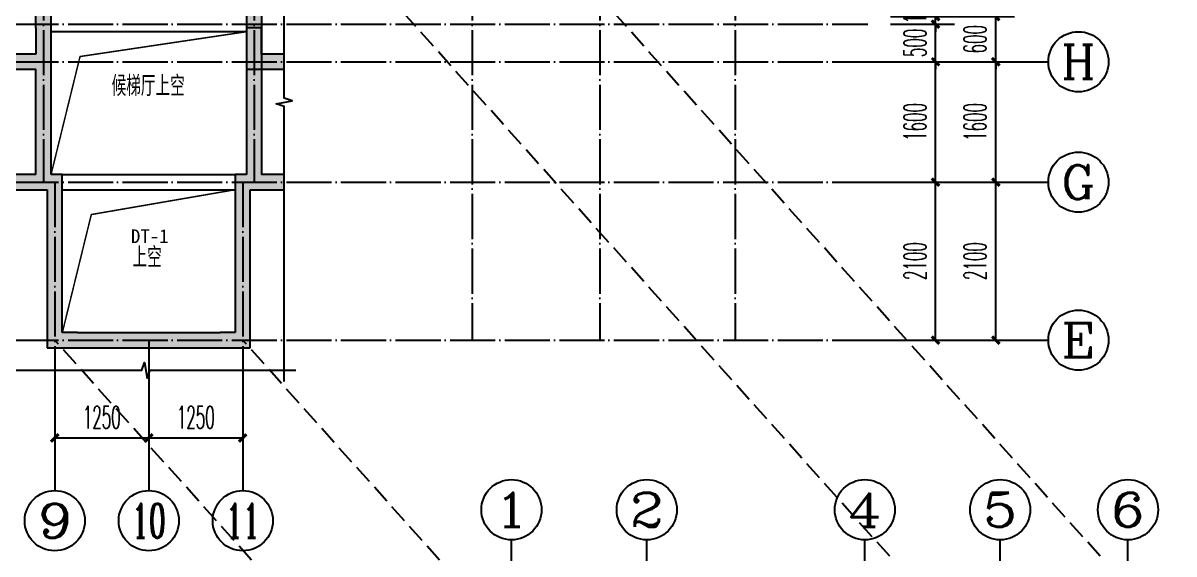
# Model space of a CAD drawing. Extents: x 27938 to 1507990, y 110129 to 923079.
# Drawn here: x 620211 to 635518, y 623245 to 630302 of the extents above; entities that cross this region are included whole.
import ezdxf
from ezdxf.enums import TextEntityAlignment as Align
from ezdxf.xclip import XClip

# ---------------------------------------------------------------- set-up
doc = ezdxf.new("R2010")
doc.units = 0
doc.header["$LTSCALE"] = 1000
doc.header["$MEASUREMENT"] = 0
doc.header["$XCLIPFRAME"] = 0
doc.linetypes.add('__DASH', pattern=[0.35, 0.25, -0.1])
doc.linetypes.add('DOTE', pattern=[2.42, 2, -0.2, 0.02, -0.2])
for name, color, linetype in [('AXIS', 3, 'Continuous'), ('AXIS_TEXT', 7, 'Continuous'), ('COLUMN', 9, 'Continuous'), ('DIM_SYMB', 3, 'Continuous'), ('DOTE', 1, 'Continuous'), ('HS-A-停车位（标准）', 9, 'Continuous'), ('PUB_HATCH', 8, 'Continuous'), ('PUB_TEXT', 4, 'Continuous'), ('WALL', 9, 'Continuous')]:
    doc.layers.add(name, color=color, linetype=linetype)
doc.styles.add('_TCH_AXIS', font='COMPLEX', dxfattribs={"bigfont": 'GBCBIG'})
doc.styles.add('_TCH_DIM_T3', font='SIMPLEX.shx', dxfattribs={"width": 0.494118, "bigfont": 'GBCBIG.shx'})
doc.styles.add('COMPLEX', font='COMPLEX')
doc.styles.get("Standard").update_dxf_attribs({"font": 'gbenor.shx', "bigfont": 'gbcbig.shx'})
doc.styles.add('黑体', font='simhei.ttf')
doc.dimstyles.new('_TCH_ARCH&&100', dxfattribs={"dimtxt": 297.5, "dimasz": 100, "dimexe": 250, "dimexo": 300, "dimgap": 126.25, "dimtad": 1, "dimdec": 0, "dimzin": 0, "dimdsep": 46, "dimtxsty": '_TCH_DIM_T3', "dimblk": 'ARCHTICK', "dimcen": 0.09, "dimclrt": 4, "dimazin": 2, "dimtfac": 1, "dimtdec": 0, "dimtix": 1, "dimtmove": 2, "dimatfit": 3, "dimfxl": 100, "dimtolj": 1, "dimtzin": 0, "dimarcsym": 0})

# ---------------------------------------------------------------- blocks, each defined once
blk = doc.blocks.new('A$C74D73064')
at = {"layer": 'HS-A-停车位（标准）'}
h = blk.add_hatch(dxfattribs=at)
h.set_pattern_fill('ACAD_ISO10W100', color=256, scale=125, angle=90, style=0)
h.set_pattern_definition([(90, (-534249.63, 311263.61), (-93.75, 6e-15), [225, -56.25, 9.375, -56.25])])
h.paths.add_polyline_path([(65515.4, 67618.9), (67514.9, 67618.9), (67515.4, 84119.3), (65515.4, 84119.3)])
blk.add_lwpolyline([(65515.4, 67618.9), (67514.9, 67618.9), (67515.4, 84119.3), (65515.4, 84119.3)], close=True)
at = {"layer": 'DOTE', "color": 5}
for p, q in [((65780, 128076.6), (65780, 67619.3)), ((71230, 128076.6), (71230, 67619.3))]:
    blk.add_line(p, q, dxfattribs=at)
blk = doc.blocks.new('_ArchTick')
at = {"color": 0, "linetype": 'ByBlock', "const_width": 0.4}
blk.add_lwpolyline([(-0.5, -0.5), (0.5, 0.5)], dxfattribs=at)
blk = doc.blocks.new('*D1285')
at = {"layer": 'AXIS', "color": 0, "lineweight": -2}
for p, q in [((1044, -7700), (2694, -7700)), ((2444, -9800), (2444, -7700)), ((1044, -9800), (2694, -9800))]:
    blk.add_line(p, q, dxfattribs=at)
at = {"layer": 'Defpoints', "color": 0}
for p in [(744, -7700), (2444, -7700), (744, -9800)]:
    blk.add_point(p, dxfattribs=at)
at = {"layer": 'AXIS', "color": 0, "lineweight": -2, "xscale": 100, "yscale": 100, "zscale": 100}
for p, rotation in [((2444, -7700), 90), ((2444, -9800), 270)]:
    blk.add_blockref('_ArchTick', p, dxfattribs=dict(at, rotation=rotation))
at = {"layer": 'AXIS', "color": 4, "insert": (2169, -8750), "char_height": 297.5, "attachment_point": 5, "rotation": 90, "style": '_TCH_DIM_T3'}
blk.add_mtext('\\A1;2100', dxfattribs=at)
blk = doc.blocks.new('*D1286')
at = {"layer": 'AXIS', "color": 0, "lineweight": -2}
for p, q in [((1044, -6100), (2694, -6100)), ((2444, -7700), (2444, -6100)), ((1044, -7700), (2694, -7700))]:
    blk.add_line(p, q, dxfattribs=at)
at = {"layer": 'Defpoints', "color": 0}
for p in [(744, -6100), (2444, -6100), (744, -7700)]:
    blk.add_point(p, dxfattribs=at)
at = {"layer": 'AXIS', "color": 0, "lineweight": -2, "xscale": 100, "yscale": 100, "zscale": 100}
for p, rotation in [((2444, -6100), 90), ((2444, -7700), 270)]:
    blk.add_blockref('_ArchTick', p, dxfattribs=dict(at, rotation=rotation))
at = {"layer": 'AXIS', "color": 4, "insert": (2169, -6900), "char_height": 297.5, "attachment_point": 5, "rotation": 90, "style": '_TCH_DIM_T3'}
blk.add_mtext('\\A1;1600', dxfattribs=at)
blk = doc.blocks.new('*D1287')
at = {"layer": 'AXIS', "color": 0, "lineweight": -2}
for p, q in [((1044, -5500), (2694, -5500)), ((2444, -5500), (2444, -5400)), ((2444, -6100), (2444, -5500)), ((1044, -6100), (2694, -6100)), ((2444, -6100), (2444, -6200))]:
    blk.add_line(p, q, dxfattribs=at)
at = {"layer": 'Defpoints', "color": 0}
for p in [(744, -5500), (2444, -5500), (744, -6100)]:
    blk.add_point(p, dxfattribs=at)
at = {"layer": 'AXIS', "color": 0, "lineweight": -2, "xscale": 100, "yscale": 100, "zscale": 100}
for p, rotation in [((2444, -5500), 270), ((2444, -6100), 90)]:
    blk.add_blockref('_ArchTick', p, dxfattribs=dict(at, rotation=rotation))
at = {"layer": 'AXIS', "color": 4, "insert": (2169, -5800), "char_height": 297.5, "attachment_point": 5, "rotation": 90, "style": '_TCH_DIM_T3'}
blk.add_mtext('\\A1;600', dxfattribs=at)
blk = doc.blocks.new('*D1292')
at = {"layer": 'AXIS', "color": 0, "lineweight": -2}
for p, q in [((1044, -7700), (1894, -7700)), ((1644, -9800), (1644, -7700)), ((1044, -9800), (1894, -9800))]:
    blk.add_line(p, q, dxfattribs=at)
at = {"layer": 'Defpoints', "color": 0}
for p in [(744, -7700), (1644, -7700), (744, -9800)]:
    blk.add_point(p, dxfattribs=at)
at = {"layer": 'AXIS', "color": 0, "lineweight": -2, "xscale": 100, "yscale": 100, "zscale": 100}
for p, rotation in [((1644, -7700), 90), ((1644, -9800), 270)]:
    blk.add_blockref('_ArchTick', p, dxfattribs=dict(at, rotation=rotation))
at = {"layer": 'AXIS', "color": 4, "insert": (1369, -8750), "char_height": 297.5, "attachment_point": 5, "rotation": 90, "style": '_TCH_DIM_T3'}
blk.add_mtext('\\A1;2100', dxfattribs=at)
blk = doc.blocks.new('*D1293')
at = {"layer": 'AXIS', "color": 0, "lineweight": -2}
for p, q in [((1044, -6100), (1894, -6100)), ((1644, -7700), (1644, -6100)), ((1044, -7700), (1894, -7700))]:
    blk.add_line(p, q, dxfattribs=at)
at = {"layer": 'Defpoints', "color": 0}
for p in [(744, -6100), (1644, -6100), (744, -7700)]:
    blk.add_point(p, dxfattribs=at)
at = {"layer": 'AXIS', "color": 0, "lineweight": -2, "xscale": 100, "yscale": 100, "zscale": 100}
for p, rotation in [((1644, -6100), 90), ((1644, -7700), 270)]:
    blk.add_blockref('_ArchTick', p, dxfattribs=dict(at, rotation=rotation))
at = {"layer": 'AXIS', "color": 4, "insert": (1369, -6900), "char_height": 297.5, "attachment_point": 5, "rotation": 90, "style": '_TCH_DIM_T3'}
blk.add_mtext('\\A1;1600', dxfattribs=at)
blk = doc.blocks.new('*D1294')
at = {"layer": 'AXIS', "color": 0, "lineweight": -2}
for p, q in [((1644, -5600), (1644, -5500)), ((1044, -5600), (1894, -5600)), ((1644, -6100), (1644, -5600)), ((1044, -6100), (1894, -6100)), ((1644, -6100), (1644, -6200))]:
    blk.add_line(p, q, dxfattribs=at)
at = {"layer": 'Defpoints', "color": 0}
for p in [(744, -5600), (1644, -5600), (744, -6100)]:
    blk.add_point(p, dxfattribs=at)
at = {"layer": 'AXIS', "color": 0, "lineweight": -2, "xscale": 100, "yscale": 100, "zscale": 100}
for p, rotation in [((1644, -5600), 270), ((1644, -6100), 90)]:
    blk.add_blockref('_ArchTick', p, dxfattribs=dict(at, rotation=rotation))
at = {"layer": 'AXIS', "color": 4, "insert": (1369, -5850), "char_height": 297.5, "attachment_point": 5, "rotation": 90, "style": '_TCH_DIM_T3'}
blk.add_mtext('\\A1;500', dxfattribs=at)
blk = doc.blocks.new('*D1295')
at = {"layer": 'AXIS', "color": 0, "lineweight": -2}
for p, q in [((1044, -5500), (1894, -5500)), ((1644, -5500), (1644, -5400)), ((1644, -5600), (1644, -5500)), ((1044, -5600), (1894, -5600)), ((1644, -5600), (1644, -5700))]:
    blk.add_line(p, q, dxfattribs=at)
at = {"layer": 'Defpoints', "color": 0}
for p in [(744, -5500), (1644, -5500), (744, -5600)]:
    blk.add_point(p, dxfattribs=at)
at = {"layer": 'AXIS', "color": 0, "lineweight": -2, "xscale": 100, "yscale": 100, "zscale": 100}
for p, rotation in [((1644, -5500), 270), ((1644, -5600), 90)]:
    blk.add_blockref('_ArchTick', p, dxfattribs=dict(at, rotation=rotation))
at = {"layer": 'AXIS', "color": 4, "insert": (1369, -5404), "char_height": 297.5, "attachment_point": 5, "rotation": 90, "style": '_TCH_DIM_T3'}
blk.add_mtext('\\A1;100', dxfattribs=at)
blk = doc.blocks.new('_AXISO')
blk.add_circle((0, 0), 0.5)
at = {"layer": 'AXIS_TEXT', "style": 'COMPLEX', "width": 1.041667}
blk.add_attdef('A', text='', height=0.56, dxfattribs=at).set_placement((-0.25, -0.28), (0.25, -0.28), align=Align.FIT)
blk = doc.blocks.new('*D1301')
at = {"layer": 'AXIS', "color": 0, "lineweight": -2}
for p, q in [((-10070, -10500), (-10070, -11350)), ((-8820, -10500), (-8820, -11350)), ((-10070, -11100), (-8820, -11100))]:
    blk.add_line(p, q, dxfattribs=at)
at = {"layer": 'Defpoints', "color": 0}
for p in [(-10070, -10200), (-8820, -10200), (-8820, -11100)]:
    blk.add_point(p, dxfattribs=at)
at = {"layer": 'AXIS', "color": 0, "lineweight": -2, "xscale": 100, "yscale": 100, "zscale": 100, "rotation": 180}
blk.add_blockref('_ArchTick', (-10070, -11100), dxfattribs=at)
at = {"layer": 'AXIS', "color": 0, "lineweight": -2, "xscale": 100, "yscale": 100, "zscale": 100}
blk.add_blockref('_ArchTick', (-8820, -11100), dxfattribs=at)
at = {"layer": 'AXIS', "color": 4, "insert": (-9445, -10825), "char_height": 297.5, "attachment_point": 5, "style": '_TCH_DIM_T3'}
blk.add_mtext('\\A1;1250', dxfattribs=at)
blk = doc.blocks.new('*D1302')
at = {"layer": 'AXIS', "color": 0, "lineweight": -2}
for p, q in [((-8820, -10500), (-8820, -11350)), ((-7570, -10500), (-7570, -11350)), ((-8820, -11100), (-7570, -11100))]:
    blk.add_line(p, q, dxfattribs=at)
at = {"layer": 'Defpoints', "color": 0}
for p in [(-8820, -10200), (-7570, -10200), (-7570, -11100)]:
    blk.add_point(p, dxfattribs=at)
at = {"layer": 'AXIS', "color": 0, "lineweight": -2, "xscale": 100, "yscale": 100, "zscale": 100, "rotation": 180}
blk.add_blockref('_ArchTick', (-8820, -11100), dxfattribs=at)
at = {"layer": 'AXIS', "color": 0, "lineweight": -2, "xscale": 100, "yscale": 100, "zscale": 100}
blk.add_blockref('_ArchTick', (-7570, -11100), dxfattribs=at)
at = {"layer": 'AXIS', "color": 4, "insert": (-8195, -10825), "char_height": 297.5, "attachment_point": 5, "style": '_TCH_DIM_T3'}
blk.add_mtext('\\A1;1250', dxfattribs=at)
blk = doc.blocks.new('A$C28781836')
at = {"layer": 'PUB_HATCH'}
for points in [[(-7319.7, -1700.2), (-7519.7, -1500.3), (-7519.7, -5600.2), (-7319.7, -5600.2)], [(-10119.7, -5050.2), (-10319.7, -5050.2), (-10319.7, -3800.2), (-10319.7, -3800.2), (-10319.7, -5600.2), (-10119.7, -5600.2)], [(-10119.7, -6200.2), (-10119.7, -5650.2), (-10319.7, -5650.2), (-10319.7, -6000.2), (-10619.7, -6000.2), (-10619.7, -6200.2)], [(-10319.7, -5650.2), (-10119.7, -5650.2), (-10119.7, -5600.2), (-10319.7, -5600.2)], [(-7519.7, -7600.2), (-7319.7, -7600.2), (-7319.7, -5600.2), (-7519.7, -5600.2)], [(-7519.6, -6200.2), (-7019.7, -6200.2), (-7019.7, -6000.2), (-7319.6, -6000.2), (-7319.6, -5650.2), (-7519.6, -5650.2)], [(-10119.7, -6200.2), (-10319.7, -6200.2), (-10319.7, -7600.2), (-10119.7, -7600.2)], [(-9969.7, -7600.2), (-10619.7, -7600.2), (-10619.7, -7800.3), (-10169.7, -7800.3), (-10169.7, -9900.2), (-9769.7, -9900.2), (-9769.7, -9700.2), (-9969.7, -9700.2)], [(-7669.6, -7600.2), (-7669.6, -9700.2), (-7869.6, -9700.2), (-7869.6, -9900.2), (-7469.6, -9900.2), (-7469.6, -7800.3), (-7019.7, -7800.3), (-7019.7, -7600.2)], [(-7669.7, -9700.2), (-7669.6, -9700.2), (-7669.6, -7600.4), (-7669.7, -7600.2)], [(-7869.6, -9900.2), (-7869.6, -9700.2), (-9769.7, -9700.2), (-9769.7, -9900.2)]]:
    blk.add_hatch(color=256, dxfattribs=at).paths.add_polyline_path(points)
at = {"color": 0, "const_width": 20}
for points in [[(-10119.7, -7600.2), (-9734.2, -6030.5), (-7519.7, -5700.2)], [(-9969.7, -9700.2), (-9584.2, -8130.5), (-7669.7, -7800.2)]]:
    blk.add_lwpolyline(points, dxfattribs=at)
at = {"layer": 'AXIS', "color": 0}
for p, q in [((743.8, -6100.2), (3143.8, -6100.2)), ((743.8, -7700.2), (3143.8, -7700.2)), ((743.8, -9800.2), (3143.8, -9800.2)), ((-10069.7, -10200.2), (-10069.7, -11800.2)), ((-8819.6, -10200.2), (-8819.6, -11800.2)), ((-7569.6, -10200.2), (-7569.6, -11800.2))]:
    blk.add_line(p, q, dxfattribs=at)
at = {"layer": 'COLUMN', "color": 0}
for p, q in [((-10319.7, -5650.2), (-10319.7, -6000.2)), ((-10119.7, -6200.2), (-10119.7, -5650.2)), ((-7319.6, -5650.2), (-7519.6, -5650.2)), ((-7519.6, -5650.2), (-7519.6, -6200.2)), ((-7319.6, -6000.2), (-7319.6, -5650.2)), ((-10319.7, -6000.2), (-10619.7, -6000.2)), ((-7019.7, -6000.2), (-7319.6, -6000.2)), ((-7019.7, -6200.2), (-7019.7, -6000.2)), ((-10619.7, -6200.2), (-10319.7, -6200.2)), ((-7519.6, -6200.2), (-7019.7, -6200.2)), ((-10319.7, -7600.2), (-10619.7, -7600.2)), ((-9969.7, -7600.2), (-10119.7, -7600.2)), ((-9969.7, -9700.2), (-9969.7, -7600.2)), ((-7669.6, -7600.2), (-7669.6, -9700.2)), ((-7519.7, -7600.2), (-7669.6, -7600.2)), ((-7019.7, -7600.2), (-7319.7, -7600.2)), ((-7019.7, -7800.3), (-7019.7, -7600.2)), ((-10619.7, -7800.3), (-10169.7, -7800.3)), ((-10169.7, -7800.3), (-10169.7, -9900.2)), ((-7469.6, -9900.2), (-7469.6, -7800.3)), ((-7469.6, -7800.3), (-7019.7, -7800.3)), ((-9769.7, -9700.2), (-9969.7, -9700.2)), ((-7669.6, -9700.2), (-7869.6, -9700.2)), ((-10169.7, -9900.2), (-9769.7, -9900.2)), ((-7869.6, -9900.2), (-7469.6, -9900.2))]:
    blk.add_line(p, q, dxfattribs=at)
at = {"layer": 'DIM_SYMB', "color": 0}
for points in [[(-7019.7, -10349), (-7019.7, -6695.4), (-7124.7, -6657.2), (-6914.7, -6620.2), (-7019.7, -6582.9), (-7019.7, -2929.3)], [(-10849.9, -10200.2), (-8914.3, -10200.2), (-8876.1, -10095.2), (-8839.1, -10305.2), (-8801.8, -10200.2), (-6866.2, -10200.2)]]:
    blk.add_lwpolyline(points, dxfattribs=at)
at = {"layer": 'DOTE', "color": 0, "linetype": 'DOTE', "ltscale": 0.3}
for p, q in [((-10219.7, 1581.2), (-10219.7, -7700.2)), ((-7419.7, 1581.2), (-7419.7, -7700.2)), ((-4519.7, 1581.2), (-4519.7, -9800.2)), ((-2819.7, 1581.2), (-2819.7, -9800.2)), ((-1019.7, 1581.2), (-1019.7, -9800.2)), ((-10619.7, -5600.2), (743.8, -5600.2)), ((-10619.7, -6100.2), (743.8, -6100.2)), ((-10619.7, -7700.2), (743.8, -7700.2)), ((-10069.7, -7700.2), (-10069.7, -10200.2)), ((-7569.6, -7700.2), (-7569.6, -10200.2)), ((-10619.7, -9800.2), (743.8, -9800.2)), ((-8819.6, -9800.2), (-8819.6, -10205.1))]:
    blk.add_line(p, q, dxfattribs=at)
at = {"layer": 'WALL', "color": 0}
for p, q in [((-7519.7, -1500.3), (-7519.7, -5600.2)), ((-7319.7, -1700.2), (-7319.7, -5600.2)), ((-10319.7, -5600.2), (-10319.7, -3800.2)), ((-10119.7, -5600.2), (-10119.7, -5050.2)), ((-10319.7, -5650.2), (-10319.7, -5600.2)), ((-10119.7, -5650.2), (-10119.7, -5600.2)), ((-7519.7, -5600.2), (-7519.7, -7600.2)), ((-7319.7, -5600.2), (-7319.7, -7600.2)), ((-7519.7, -5700.2), (-10119.7, -5700.2)), ((-10419.7, -6100.2), (-10419.7, -6100.2)), ((-10219.7, -6100.2), (-10219.7, -6100.2)), ((-10319.7, -7600.2), (-10319.7, -6200.2)), ((-10119.7, -7600.2), (-10119.7, -6200.2)), ((-9969.7, -7600.2), (-7669.6, -7600.2)), ((-7669.7, -7600.2), (-7669.7, -9700.2)), ((-10069.7, -7700.2), (-10069.7, -7700.2)), ((-9969.7, -7800.2), (-7669.6, -7800.2)), ((-7569.7, -7700.2), (-7569.7, -7700.2)), ((-7569.7, -7700.2), (-7569.7, -7700.2)), ((-7494.7, -7700.2), (-7494.7, -7700.2)), ((-7419.7, -7700.2), (-7419.7, -7700.2)), ((-10069.7, -8750.2), (-10069.7, -8750.2)), ((-7569.7, -8750.2), (-7569.7, -8750.2)), ((-9769.7, -9700.2), (-7869.6, -9700.2)), ((-10069.7, -9800.2), (-10069.7, -9800.2)), ((-9769.7, -9900.2), (-7869.6, -9900.2)), ((-7569.7, -9800.2), (-7569.7, -9800.2))]:
    blk.add_line(p, q, dxfattribs=at)
at = {"layer": 'AXIS', "color": 0}
ref = blk.add_blockref('_AXISO', (3543.8, -6100.2), dxfattribs=dict(at, xscale=800, yscale=800, zscale=800))
ref.add_attrib('A', 'H', dxfattribs={"layer": 'AXIS_TEXT', "color": 0, "ltscale": 0.5, "height": 452.5, "style": '_TCH_AXIS', "width": 1.05}).set_placement((3317.6, -6326.5), (3770.1, -6326.5), align=Align.FIT)
ref = blk.add_blockref('_AXISO', (3543.8, -7700.2), dxfattribs=dict(at, xscale=800, yscale=800, zscale=800))
ref.add_attrib('A', 'G', dxfattribs={"layer": 'AXIS_TEXT', "color": 0, "ltscale": 0.5, "height": 452.5, "style": '_TCH_AXIS', "width": 1.166667}).set_placement((3317.6, -7926.5), (3770.1, -7926.5), align=Align.FIT)
ref = blk.add_blockref('_AXISO', (3543.8, -9800.2), dxfattribs=dict(at, xscale=800, yscale=800, zscale=800))
ref.add_attrib('A', 'E', dxfattribs={"layer": 'AXIS_TEXT', "color": 0, "ltscale": 0.5, "height": 452.5, "style": '_TCH_AXIS', "width": 1.3125}).set_placement((3317.6, -10026.5), (3770.1, -10026.5), align=Align.FIT)
ref = blk.add_blockref('_AXISO', (-10069.7, -12200.2), dxfattribs=dict(at, xscale=800, yscale=800, zscale=800))
ref.add_attrib('A', '9', dxfattribs={"layer": 'AXIS_TEXT', "color": 0, "ltscale": 0.5, "height": 452.5, "style": '_TCH_AXIS', "width": 1.5}).set_placement((-10296, -12426.5), (-9843.5, -12426.5), align=Align.FIT)
ref = blk.add_blockref('_AXISO', (-8819.6, -12200.2), dxfattribs=dict(at, xscale=800, yscale=800, zscale=800))
ref.add_attrib('A', '10', dxfattribs={"layer": 'AXIS_TEXT', "color": 0, "ltscale": 0.5, "height": 452.55, "style": '_TCH_AXIS', "width": 0.724138}).set_placement((-9045.9, -12426.5), (-8593.4, -12426.5), align=Align.FIT)
ref = blk.add_blockref('_AXISO', (-7569.6, -12200.2), dxfattribs=dict(at, xscale=800, yscale=800, zscale=800))
ref.add_attrib('A', '11', dxfattribs={"layer": 'AXIS_TEXT', "color": 0, "ltscale": 0.5, "height": 452.55, "style": '_TCH_AXIS', "width": 0.875}).set_placement((-7795.8, -12426.5), (-7343.3, -12426.5), align=Align.FIT)
at = {"layer": 'PUB_TEXT', "color": 0}
for s, p in [('候梯厅上空', (-9313.5, -6556.1)), ('上空', (-9036, -8833.9))]:
    blk.add_text(s, height=270.07, dxfattribs=at).set_placement(p)
at = {"layer": 'PUB_TEXT', "color": 0, "style": '黑体'}
blk.add_text('DT-1', height=184.01, dxfattribs=at).set_placement((-9056.9, -8510.6))
at = {"layer": 'AXIS', "color": 0}
dim = blk.add_linear_dim(base=(1643.8, -5500.2), p1=(743.8, -5600.2), p2=(743.8, -5500.2), angle=90, dimstyle='_TCH_ARCH&&100', dxfattribs=at)
dim.commit()
dim.dimension.update_dxf_attribs({"geometry": '*D1295', "text_midpoint": (1368.8, -5403.5), "dimtype": 129})
for p1, p2, distance, picture, middle in [((743.8, -6100.2), (743.8, -5500.2), -1700, '*D1287', (2168.8, -5800.2)), ((743.8, -6100.2), (743.8, -5600.2), -900, '*D1294', (1368.8, -5850.2)), ((743.8, -7700.2), (743.8, -6100.2), -1700, '*D1286', (2168.8, -6900.2)), ((743.8, -7700.2), (743.8, -6100.2), -900, '*D1293', (1368.8, -6900.2)), ((743.8, -9800.2), (743.8, -7700.2), -1700, '*D1285', (2168.8, -8750.2)), ((743.8, -9800.2), (743.8, -7700.2), -900, '*D1292', (1368.8, -8750.2)), ((-10069.7, -10200.2), (-8819.6, -10200.2), -900, '*D1301', (-9444.7, -10825.2)), ((-8819.6, -10200.2), (-7569.6, -10200.2), -900, '*D1302', (-8194.6, -10825.2))]:
    dim = blk.add_aligned_dim(p1=p1, p2=p2, distance=distance, dimstyle='_TCH_ARCH&&100', dxfattribs=at)
    dim.commit()
    dim.dimension.update_dxf_attribs({"geometry": picture, "text_midpoint": middle})

msp = doc.modelspace()

# ---------------------------------------------------------------- linework, layer by layer
at = {"color": 8, "linetype": '__DASH'}
for p, q in [((637806.1, 616432.6), (620483.5, 635786.6)), ((640606.1, 616432.6), (623283.5, 635786.6)), ((637956.1, 606732.6), (620633.5, 626086.6)), ((640456.3, 606732.6), (623133.7, 626086.6))]:
    msp.add_line(p, q, dxfattribs=at)
at = {"layer": 'AXIS', "color": 8}
for p, q in [((626706.3, 619432.6), (626706.3, 623432.6)), ((628506.3, 619432.6), (628506.3, 623432.6)), ((631406.3, 619432.6), (631406.3, 623432.6)), ((633206.3, 619432.6), (633206.3, 623432.6)), ((634906.3, 619432.6), (634906.3, 623432.6))]:
    msp.add_line(p, q, dxfattribs=at)

# ---------------------------------------------------------------- block references
at = {"color": 8}
msp.add_blockref('A$C28781836', (630703.3, 635886.8), dxfattribs=at)
ref = msp.add_blockref('A$C74D73064', (561390.9, 549160.3), dxfattribs=at)
XClip(ref).set_block_clipping_path([(63315.4263309771, 50772.2529092039), (117315.4131985184, 70272.2529080271)])
at = {"layer": 'AXIS', "color": 8}
ref = msp.add_blockref('_AXISO', (626706.3, 623832.6), dxfattribs=dict(at, xscale=800, yscale=800, zscale=800))
ref.add_attrib('A', '1', dxfattribs={"layer": 'AXIS_TEXT', "color": 8, "ltscale": 0.5, "height": 452.5, "style": '_TCH_AXIS', "width": 2.333333}).set_placement((626480.1, 623606.3), (626932.6, 623606.3), align=Align.FIT)
ref = msp.add_blockref('_AXISO', (628506.3, 623832.6), dxfattribs=dict(at, xscale=800, yscale=800, zscale=800))
ref.add_attrib('A', '2', dxfattribs={"layer": 'AXIS_TEXT', "color": 8, "ltscale": 0.5, "height": 452.5, "style": '_TCH_AXIS', "width": 1.5}).set_placement((628280.1, 623606.3), (628732.6, 623606.3), align=Align.FIT)
ref = msp.add_blockref('_AXISO', (631406.3, 623832.6), dxfattribs=dict(at, xscale=800, yscale=800, zscale=800))
ref.add_attrib('A', '4', dxfattribs={"layer": 'AXIS_TEXT', "color": 8, "ltscale": 0.5, "height": 452.5, "style": '_TCH_AXIS', "width": 1.3125}).set_placement((631180.1, 623606.3), (631632.6, 623606.3), align=Align.FIT)
ref = msp.add_blockref('_AXISO', (633206.3, 623832.6), dxfattribs=dict(at, xscale=800, yscale=800, zscale=800))
ref.add_attrib('A', '5', dxfattribs={"layer": 'AXIS_TEXT', "color": 8, "ltscale": 0.5, "height": 452.5, "style": '_TCH_AXIS', "width": 1.5}).set_placement((632980.1, 623606.3), (633432.6, 623606.3), align=Align.FIT)
ref = msp.add_blockref('_AXISO', (634906.3, 623832.6), dxfattribs=dict(at, xscale=800, yscale=800, zscale=800))
ref.add_attrib('A', '6', dxfattribs={"layer": 'AXIS_TEXT', "color": 8, "ltscale": 0.5, "height": 452.5, "style": '_TCH_AXIS', "width": 1.5}).set_placement((634680.1, 623606.3), (635132.6, 623606.3), align=Align.FIT)

doc.saveas('drawing.dxf')
